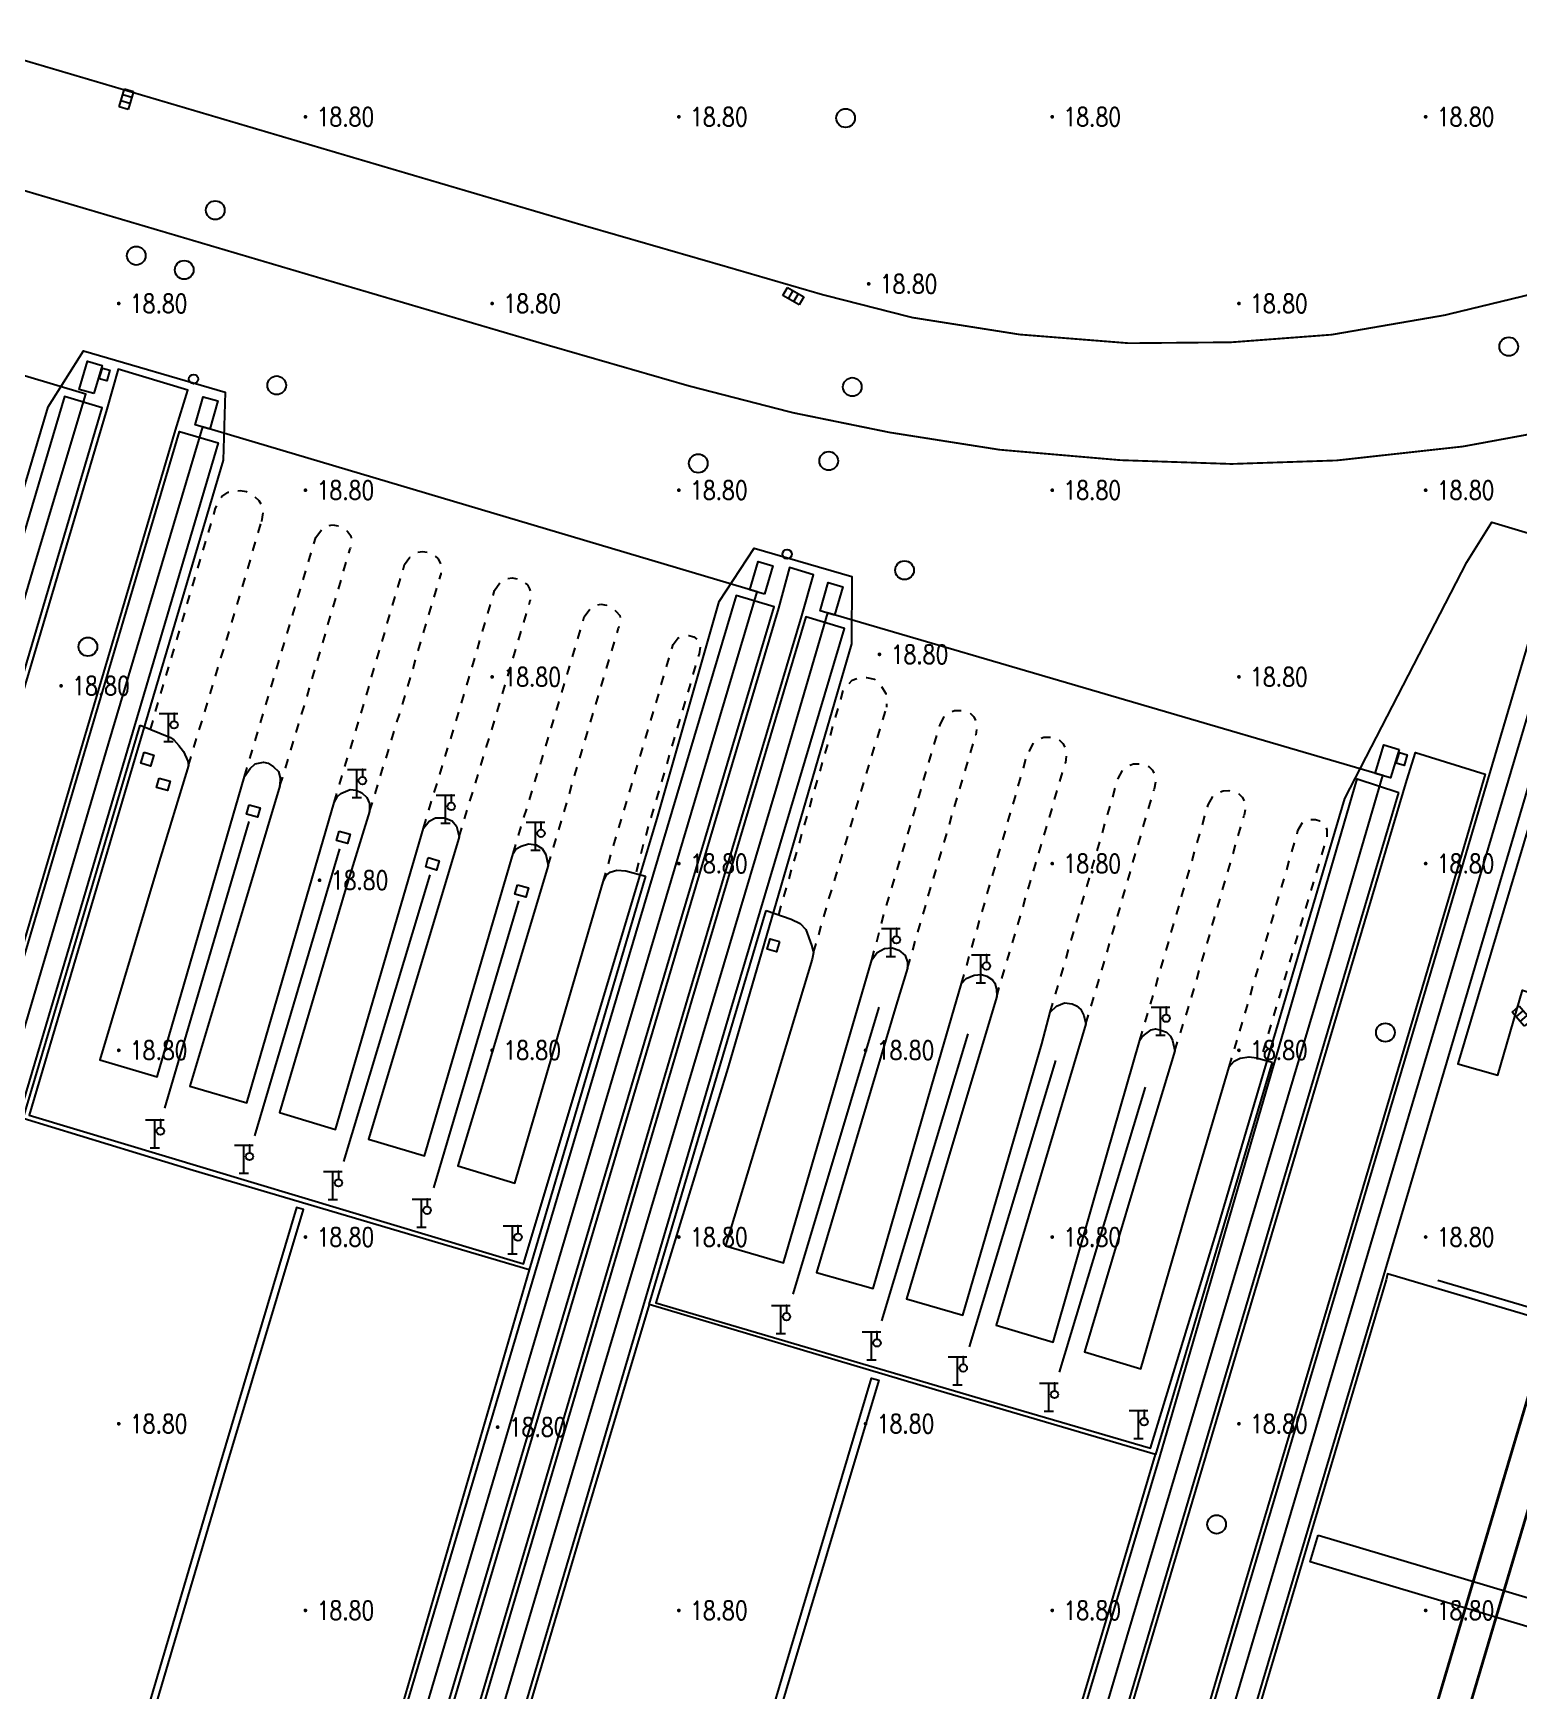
# Model space of a CAD drawing. Extents: x 404846 to 408477, y 3390929 to 3392894.
# Drawn here: x 406466.8 to 406546.3, y 3391940.1 to 3392028.9 of the extents above; entities that cross this region are included whole.
import ezdxf
from ezdxf.enums import TextEntityAlignment as Align

# ---------------------------------------------------------------- set-up
doc = ezdxf.new("R2010")
doc.units = 0
doc.header["$LTSCALE"] = 0.5
doc.header["$PDSIZE"] = 0.2
doc.linetypes.add('X1', pattern=[5, 4, -1])
doc.linetypes.add('X6', pattern=[2, 1, -1])
doc.layers.get('0').update_dxf_attribs({"linetype": 'CONTINUOUS'})
for name, color, linetype in [('3221', 6, 'CONTINUOUS'), ('DLSS', 4, 'CONTINUOUS'), ('DMTZ', 3, 'CONTINUOUS'), ('FZTZ', 7, 'CONTINUOUS'), ('GCD', 1, 'CONTINUOUS'), ('GXYZ', 2, 'CONTINUOUS'), ('JMD', 6, 'CONTINUOUS'), ('SXSS', 5, 'CONTINUOUS'), ('ZBTZ', 3, 'CONTINUOUS')]:
    doc.layers.add(name, color=color, linetype=linetype)
doc.styles.add('HZ', font='rs.shx', dxfattribs={"width": 0.8, "bigfont": 'hztxt.shx'})
doc.linetypes.add('10422', pattern='A,0.75,[150,AAA.SHX,S=0.5,R=0,X=0,Y=0.5],1.5,[177,AAA.SHX,S=1,R=0,X=0,Y=0.4],0.75', length=3)
doc.linetypes.add('1161', pattern='A,0,[149,AAA.SHX,S=0.15,R=0,X=0,Y=0],-1.6', length=1.6)
doc.linetypes.add('444', pattern='A,4.5,[145,AAA.SHX,S=1,R=0,X=0,Y=1],4.5,-0.5,[146,AAA.SHX,S=1,R=0,X=0,Y=0],-0.5', length=10)

# ---------------------------------------------------------------- blocks, each defined once
blk = doc.blocks.new('gc063')
for p, q in [((-1, 3), (1, 3)), ((0, 0), (0, 3)), ((0.6, 3), (0.6, 2.2)), ((-0.5, 0), (0.5, 0))]:
    blk.add_line(p, q)
blk.add_circle((0.6, 1.8), 0.4)
blk.add_point((0.6, 3))
blk.add_point((0.6, 3))
blk = doc.blocks.new('GC200')
at = {"linetype": 'Continuous', "const_width": 0.2, "flags": 128}
blk.add_lwpolyline([(-0.1, 0, 1), (0.1, 0, 1)], format="xyb", close=True, dxfattribs=at)
blk = doc.blocks.new('gc170')
at = {"linetype": 'Continuous'}
blk.add_circle((0, 0), 0.5, dxfattribs=at)
blk = doc.blocks.new('gc188')
blk.add_circle((0, 0), 1)
blk = doc.blocks.new('gc041')
for p, q in [((-1, 0.5), (1, 0.5)), ((-1, -0.5), (-1, 0.5)), ((-0.33, 0.5), (-0.33, -0.5)), ((0.33, 0.5), (0.33, -0.5)), ((1, 0.5), (1, -0.5)), ((1, -0.5), (-1, -0.5))]:
    blk.add_line(p, q)

msp = doc.modelspace()

# ---------------------------------------------------------------- linework, layer by layer
at = {"layer": '3221', "color": 6}
for points in [[(406448.421, 3391938.186, 18.769), (406459.185, 3391974.446, 18.769), (406466.823, 3392000.308, 18.734), (406469.598, 3392009.529, 18.743), (406439.892, 3392018.393, 18.743), (406437.115, 3392009.166, 18.734), (406429.461, 3391983.247, 18.769), (406418.703, 3391947.009, 18.769)], [(406467.948, 3391872.153, 18.794), (406472.891, 3391888.758, 18.592), (406479.048, 3391909.516, 18.592), (406484.657, 3391928.483, 18.663), (406493.475, 3391958.236, 18.743), (406500.508, 3391981.963, 18.743), (406505.554, 3391998.929, 18.743), (406475.84, 3392007.766, 18.743), (406470.79, 3391990.786, 18.743), (406463.753, 3391967.045, 18.743), (406454.933, 3391937.283, 18.663), (406449.324, 3391918.319, 18.592), (406443.175, 3391897.587, 18.592), (406438.237, 3391880.997, 18.794)], [(406532.963, 3391836.369, 18.608), (406538.123, 3391853.983, 18.87), (406554.178, 3391908.171, 18.87), (406563.857, 3391940.802, 18.798), (406578.547, 3391990.302, 18.841), (406548.828, 3391999.121, 18.841), (406534.138, 3391949.62, 18.798), (406524.456, 3391916.982, 18.87), (406508.397, 3391862.778, 18.87), (406503.222, 3391845.277, 18.984)], [(406499.355, 3391855.091, 18.933), (406511.723, 3391896.908, 18.649), (406525.355, 3391942.933, 18.639), (406536.293, 3391979.632, 18.734), (406539.063, 3391989.093, 18.763), (406509.312, 3391997.804, 18.763), (406506.563, 3391988.414, 18.734), (406495.639, 3391951.762, 18.639), (406481.998, 3391905.706, 18.649), (406469.628, 3391863.884, 18.933)]]:
    msp.add_polyline3d(points, dxfattribs=at)
at = {"layer": 'DLSS', "linetype": 'Continuous', "const_width": 0.1, "flags": 128}
for points, elevation in [([(406484.011, 3392022.168), (406451.368, 3392031.815), (406439.032, 3392035.491)], 18.583), ([(406482.119, 3392015.748), (406449.466, 3392025.407), (406437.123, 3392029.084)], 18.583), ([(406569.137, 3392020.175), (406550.257, 3392015.661), (406542.371, 3392013.753), (406536.322, 3392012.709), (406530.95, 3392012.303), (406525.453, 3392012.253), (406519.61, 3392012.719), (406513.857, 3392013.628), (406509.043, 3392014.856), (406503.671, 3392016.419), (406496.086, 3392018.609), (406484.011, 3392022.168)], 18.842), ([(406570.913, 3392012.889), (406551.5, 3392008.221), (406543.361, 3392006.722), (406536.591, 3392005.974), (406530.959, 3392005.785), (406525.007, 3392005.989), (406518.538, 3392006.547), (406512.658, 3392007.472), (406507.461, 3392008.531), (406501.908, 3392009.962), (406494.211, 3392012.184), (406482.119, 3392015.748)], 18.842)]:
    msp.add_lwpolyline(points, dxfattribs=dict(at, elevation=elevation))
at = {"layer": 'DLSS', "linetype": 'X6', "flags": 128}
for points, elevation in [([(406473.054, 3391991.57), (406476.544, 3392003.42), (406476.873, 3392004.044), (406477.218, 3392004.269), (406477.857, 3392004.365), (406478.207, 3392004.303), (406478.566, 3392004.118), (406478.855, 3392003.824), (406479.033, 3392003.517), (406479.084, 3392003.227), (406479.004, 3392002.695)], 18.841), ([(406475.093, 3391989.638), (406477.905, 3391998.906), (406479.004, 3392002.695)], 18.838), ([(406481.922, 3392001.85), (406482.238, 3392002.288), (406482.507, 3392002.477), (406482.808, 3392002.525), (406483.111, 3392002.473), (406483.375, 3392002.368), (406483.634, 3392002.143), (406483.783, 3392001.942), (406483.832, 3392001.651), (406483.754, 3392001.241)], 18.791), ([(406478.087, 3391989.045), (406480.793, 3391998.079), (406481.922, 3392001.85)], 18.838), ([(406479.994, 3391988.538), (406481.417, 3391993.227), (406483.754, 3392001.241)], 18.855), ([(406486.663, 3392000.393), (406486.953, 3392000.791), (406487.324, 3392001.054), (406487.625, 3392001.101), (406487.928, 3392001.05), (406488.191, 3392000.945), (406488.45, 3392000.72), (406488.565, 3392000.522), (406488.655, 3392000.281), (406488.603, 3391999.852)], 18.796), ([(406482.894, 3391987.658), (406484.321, 3391992.363), (406486.663, 3392000.393)], 18.855), ([(406484.795, 3391987.166), (406486.606, 3391993.074), (406488.603, 3391999.852)], 18.875), ([(406491.492, 3391999.001), (406491.773, 3391999.422), (406492.122, 3391999.638), (406492.424, 3391999.686), (406492.726, 3391999.635), (406492.99, 3391999.53), (406493.249, 3391999.305), (406493.363, 3391999.095), (406493.451, 3391998.848), (406493.398, 3391998.466)], 18.784), ([(406487.674, 3391986.284), (406489.49, 3391992.207), (406491.492, 3391999.001)], 18.875), ([(406489.586, 3391985.813), (406491.065, 3391990.646), (406493.398, 3391998.466)], 18.827), ([(406492.478, 3391984.928), (406493.96, 3391989.771), (406496.296, 3391997.602)], 18.827), ([(406496.296, 3391997.602), (406496.608, 3391998.025), (406496.879, 3391998.222), (406497.18, 3391998.27), (406497.483, 3391998.219), (406497.747, 3391998.113), (406498.006, 3391997.889), (406498.191, 3391997.676), (406498.241, 3391997.485), (406498.125, 3391996.996)], 18.791), ([(406494.361, 3391984.277), (406496.149, 3391990.337), (406498.125, 3391996.996)], 18.855), ([(406501.063, 3391996.124), (406501.318, 3391996.47), (406501.572, 3391996.563), (406501.89, 3391996.596), (406502.153, 3391996.523), (406502.425, 3391996.315), (406502.506, 3391996.054), (406502.439, 3391995.615), (406499.551, 3391985.775), (406499.048, 3391983.855)], 18.855), ([(406497.3, 3391983.41), (406499.087, 3391989.467), (406501.063, 3391996.124)], 18.855), ([(406506.708, 3391981.635), (406510.177, 3391993.688), (406510.642, 3391994.201), (406510.932, 3391994.3), (406511.41, 3391994.346), (406511.83, 3391994.256), (406512.128, 3391994.013), (406512.268, 3391993.774), (406512.436, 3391993.496), (406512.483, 3391992.756)], 18.771), ([(406508.574, 3391979.612), (406509.415, 3391982.546), (406512.483, 3391992.756)], 18.816), ([(406515.351, 3391991.817), (406515.572, 3391992.265), (406515.81, 3391992.462), (406516.125, 3391992.574), (406516.428, 3391992.584), (406516.754, 3391992.518), (406516.959, 3391992.433), (406517.156, 3391992.235), (406517.308, 3391991.926), (406517.34, 3391991.723), (406517.257, 3391991.271)], 18.794), ([(406511.698, 3391979.232), (406512.353, 3391981.683), (406515.351, 3391991.817)], 18.816), ([(406513.611, 3391978.787), (406514.297, 3391981.187), (406517.257, 3391991.271)], 18.816), ([(406516.502, 3391977.96), (406517.182, 3391980.336), (406520.066, 3391990.375)], 18.816), ([(406520.127, 3391990.389), (406520.348, 3391990.837), (406520.586, 3391991.035), (406520.902, 3391991.146), (406521.204, 3391991.156), (406521.531, 3391991.09), (406521.735, 3391991.006), (406521.933, 3391990.808), (406522.085, 3391990.498), (406522.116, 3391990.295), (406522.061, 3391989.77)], 18.794), ([(406518.382, 3391977.263), (406519.117, 3391979.765), (406522.061, 3391989.77)], 18.816), ([(406524.881, 3391988.93), (406525.147, 3391989.411), (406525.385, 3391989.608), (406525.701, 3391989.719), (406526.003, 3391989.729), (406526.329, 3391989.663), (406526.534, 3391989.579), (406526.731, 3391989.381), (406526.883, 3391989.071), (406526.915, 3391988.868), (406526.819, 3391988.37)], 18.794), ([(406521.253, 3391976.42), (406521.984, 3391978.907), (406524.881, 3391988.93)], 18.816), ([(406523.157, 3391975.793), (406523.922, 3391978.343), (406526.819, 3391988.37)], 18.816), ([(406529.712, 3391987.534), (406529.952, 3391987.969), (406530.19, 3391988.166), (406530.506, 3391988.278), (406530.808, 3391988.288), (406531.135, 3391988.222), (406531.339, 3391988.137), (406531.536, 3391987.939), (406531.689, 3391987.63), (406531.72, 3391987.427), (406531.639, 3391986.977)], 18.794), ([(406526.041, 3391974.929), (406526.81, 3391977.493), (406529.712, 3391987.534)], 18.816), ([(406527.919, 3391974.355), (406528.734, 3391976.926), (406531.639, 3391986.977)], 18.816), ([(406530.834, 3391973.493), (406531.61, 3391976.08), (406534.518, 3391986.145)], 18.816), ([(406534.518, 3391986.145), (406534.78, 3391986.609), (406535.066, 3391986.748), (406535.465, 3391986.747), (406535.693, 3391986.674), (406535.949, 3391986.456), (406536.072, 3391986.186), (406536.058, 3391985.813), (406532.526, 3391973.917)], 18.818)]:
    msp.add_lwpolyline(points, dxfattribs=dict(at, elevation=elevation))
at = {"layer": 'DMTZ', "linetype": '10422', "flags": 128}
for points, elevation in [([(406499.581, 3391983.71), (406493.343, 3391962.615), (406475.352, 3391967.949), (406466.247, 3391970.727), (406472.498, 3391991.792)], 19.201), ([(406472.498, 3391991.792), (406474.135, 3391991.138), (406474.304, 3391991.01), (406474.581, 3391990.713), (406474.828, 3391990.382), (406475.058, 3391989.858), (406475.093, 3391989.638), (406473.464, 3391984.313), (406470.351, 3391973.865), (406473.415, 3391972.961), (406474.868, 3391977.93), (406478.087, 3391989.045), (406478.39, 3391989.472), (406478.67, 3391989.716), (406479.106, 3391989.811), (406479.365, 3391989.758), (406479.653, 3391989.566), (406479.919, 3391989.308), (406480.003, 3391988.977), (406479.994, 3391988.538), (406478.012, 3391981.917), (406475.161, 3391972.457), (406478.221, 3391971.558), (406482.894, 3391987.658), (406483.071, 3391987.972), (406483.252, 3391988.132), (406483.748, 3391988.351), (406484.072, 3391988.313), (406484.386, 3391988.162), (406484.647, 3391987.925), (406484.788, 3391987.596), (406484.795, 3391987.166), (406483.525, 3391983.059), (406479.973, 3391971.042), (406482.965, 3391970.134), (406487.674, 3391986.284)], 19.195), ([(406487.674, 3391986.284), (406487.984, 3391986.649), (406488.328, 3391986.836), (406488.803, 3391986.84), (406489.209, 3391986.665), (406489.452, 3391986.387), (406489.586, 3391985.813), (406489.52, 3391985.555), (406484.73, 3391969.616), (406487.728, 3391968.726), (406492.478, 3391984.928), (406492.647, 3391985.176), (406492.915, 3391985.314), (406493.305, 3391985.44), (406493.708, 3391985.381), (406494.043, 3391985.193), (406494.24, 3391984.873), (406494.361, 3391984.277), (406490.708, 3391972.083), (406489.525, 3391968.184), (406492.582, 3391967.271), (406497.3, 3391983.41), (406497.476, 3391983.758), (406497.688, 3391983.922), (406498.045, 3391984.025), (406498.515, 3391984), (406499.581, 3391983.71)], 19.207), ([(406533.134, 3391973.748), (406526.883, 3391952.73), (406515.104, 3391956.201), (406499.773, 3391960.76), (406506.038, 3391981.866)], 19.11), ([(406506.038, 3391981.866), (406507.379, 3391981.403), (406507.852, 3391981.174), (406508.157, 3391980.85), (406508.47, 3391980.016), (406508.574, 3391979.612), (406508.501, 3391979.264), (406503.862, 3391963.899), (406506.959, 3391962.993), (406511.698, 3391979.232), (406511.988, 3391979.626), (406512.382, 3391979.841), (406512.787, 3391979.876), (406513.137, 3391979.738), (406513.485, 3391979.466), (406513.598, 3391979.094), (406513.611, 3391978.787), (406512.994, 3391976.789), (406508.729, 3391962.479), (406511.766, 3391961.614), (406514.887, 3391972.437), (406516.502, 3391977.96), (406516.753, 3391978.217), (406517.176, 3391978.4), (406517.57, 3391978.441), (406517.846, 3391978.353), (406518.163, 3391978.152), (406518.285, 3391977.973), (406518.379, 3391977.653), (406518.382, 3391977.263), (406515.937, 3391969.125), (406513.548, 3391961.071), (406516.565, 3391960.186), (406520.8, 3391974.721), (406521.253, 3391976.42), (406521.585, 3391976.752), (406522.022, 3391976.924), (406522.429, 3391976.871), (406522.654, 3391976.754), (406522.883, 3391976.568), (406523.057, 3391976.249), (406523.157, 3391975.793), (406518.36, 3391959.652), (406521.404, 3391958.751), (406524.283, 3391968.781), (406526.041, 3391974.929), (406526.154, 3391975.081), (406526.297, 3391975.203)], 19.1), ([(406526.297, 3391975.203), (406526.658, 3391975.474), (406526.887, 3391975.532), (406527.181, 3391975.465), (406527.477, 3391975.352), (406527.693, 3391975.134), (406527.794, 3391974.903), (406527.919, 3391974.355), (406526.056, 3391968.151), (406523.083, 3391958.238), (406526.097, 3391957.324), (406528.623, 3391965.995), (406530.834, 3391973.493), (406531.093, 3391973.799), (406531.422, 3391973.963), (406531.898, 3391974.025), (406532.295, 3391973.982), (406533.134, 3391973.748)], 19.092)]:
    msp.add_lwpolyline(points, dxfattribs=dict(at, elevation=elevation))
at = {"layer": 'FZTZ', "linetype": 'Continuous', "flags": 128}
for points, elevation in [([(406470.316, 3392010.348), (406470.492, 3392010.912), (406470.876, 3392010.81), (406470.723, 3392010.239), (406470.316, 3392010.348)], 19.901), ([(406472.721, 3391990.341), (406473.234, 3391990.179), (406473.052, 3391989.601), (406472.539, 3391989.763), (406472.721, 3391990.341)], 20.857), ([(406539.778, 3391989.756), (406539.951, 3391990.329), (406540.371, 3391990.201), (406540.198, 3391989.629), (406539.778, 3391989.756)], 20.107), ([(406506.742, 3391980.203), (406506.585, 3391979.649), (406506.096, 3391979.788), (406506.254, 3391980.342), (406506.742, 3391980.203)], 20.714), ([(406535.597, 3391948.407), (406553.844, 3391942.973), (406553.417, 3391941.54), (406535.17, 3391946.974), (406535.597, 3391948.407)], 27.715)]:
    msp.add_lwpolyline(points, close=True, dxfattribs=dict(at, elevation=elevation))
at = {"layer": 'JMD', "linetype": '444', "flags": 128}
for points, elevation in [([(406431.94, 3391981.102), (406457.133, 3391973.669), (406463.668, 3391995.759), (406467.574, 3392008.842), (406469.465, 3392011.845), (406477.061, 3392009.631), (406476.949, 3392005.993), (406466.565, 3391970.908), (406493.031, 3391962.946), (406500.206, 3391986.797), (406503.522, 3391998.426), (406505.399, 3392001.267), (406510.627, 3391999.761), (406510.611, 3391996.146), (406503.977, 3391973.425), (406500.117, 3391960.855), (406517.819, 3391955.645)], 20.53), ([(406517.819, 3391955.645), (406526.612, 3391953.072), (406530.198, 3391964.772), (406537.028, 3391987.866), (406543.57, 3392000.525), (406544.902, 3392002.676), (406551.096, 3392000.814), (406547.321, 3391987.833), (406543.075, 3391973.664), (406545.225, 3391973.041), (406546.553, 3391977.604), (406548.21, 3391977.071)], 20.546), ([(406542.01, 3391962.063), (406556.05, 3391957.935), (406566.223, 3391954.899), (406570.48, 3391968.907), (406576.529, 3391989.612), (406578.474, 3391992.716), (406586.588, 3391990.312), (406589.114, 3391989.338), (406592.036, 3391988.683), (406597.747, 3391987.022), (406600.449, 3391996.15)], 20.439), ([(406478.333, 3391986.639), (406473.808, 3391971.276)], 20.307), ([(406478.644, 3391969.796), (406483.209, 3391985.174)], 20.307), ([(406488.017, 3391983.787), (406483.4, 3391968.43)], 20.246), ([(406488.232, 3391967.017), (406492.786, 3391982.386)], 20.064), ([(406512.067, 3391976.699), (406507.472, 3391961.31)], 19.75), ([(406512.235, 3391959.882), (406516.861, 3391975.256)], 19.799), ([(406516.92, 3391958.5), (406521.558, 3391973.84)], 20.077), ([(406526.339, 3391972.402), (406521.726, 3391957.132)], 20.042)]:
    msp.add_lwpolyline(points, dxfattribs=dict(at, elevation=elevation))
at = {"layer": 'JMD', "linetype": 'Continuous', "elevation": 20.995, "flags": 128}
for points in [[(406473.53, 3391988.961), (406474.117, 3391988.796), (406473.977, 3391988.298), (406473.39, 3391988.463), (406473.53, 3391988.961)], [(406478.348, 3391987.523), (406478.936, 3391987.358), (406478.796, 3391986.86), (406478.208, 3391987.025), (406478.348, 3391987.523)], [(406483.17, 3391986.122), (406483.757, 3391985.957), (406483.617, 3391985.459), (406483.03, 3391985.624), (406483.17, 3391986.122)], [(406487.94, 3391984.7), (406488.527, 3391984.535), (406488.387, 3391984.037), (406487.8, 3391984.202), (406487.94, 3391984.7)], [(406492.71, 3391983.249), (406493.297, 3391983.084), (406493.157, 3391982.586), (406492.57, 3391982.751), (406492.71, 3391983.249)]]:
    msp.add_lwpolyline(points, close=True, dxfattribs=at)
at = {"layer": 'SXSS', "linetype": 'X1', "const_width": 0.15, "elevation": 18.779, "flags": 128}
msp.add_lwpolyline([(406552.744, 3391975.61), (406551.061, 3391969.921), (406547.143, 3391956.829), (406542.052, 3391939.691), (406536.398, 3391920.636), (406531.152, 3391902.951), (406519.679, 3391864.306), (406513.742, 3391844.369), (406506.349, 3391819.235), (406508.024, 3391818.748), (406515.393, 3391843.88), (406521.33, 3391863.815), (406532.803, 3391902.461), (406538.049, 3391920.146), (406543.702, 3391939.201), (406548.793, 3391956.338), (406552.711, 3391969.429), (406554.399, 3391975.121)], dxfattribs=at)
at = {"layer": 'SXSS', "linetype": 'Continuous', "flags": 128}
for points, elevation in [([(406453.361, 3391871.729), (406459.04, 3391891.004), (406470.563, 3391929.86), (406477.137, 3391952.087), (406481.246, 3391965.859), (406480.888, 3391965.966), (406476.779, 3391952.193), (406470.204, 3391929.966), (406458.681, 3391891.11), (406453.003, 3391871.834)], 18.829), ([(406504.164, 3391931.558), (406507.011, 3391941.204), (406511.676, 3391956.827), (406512.062, 3391956.711), (406507.396, 3391941.089), (406504.514, 3391931.453)], 18.586)]:
    msp.add_lwpolyline(points, dxfattribs=dict(at, elevation=elevation))
at = {"layer": 'ZBTZ', "linetype": '1161', "flags": 128}
for points, elevation in [([(406436.719, 3391880.375), (406444.804, 3391907.564), (406453.497, 3391937.081), (406460.02, 3391959.124), (406466.43, 3391980.674), (406474.398, 3392007.596), (406475.06, 3392009.744), (406471.331, 3392010.867), (406470.713, 3392008.727), (406464.162, 3391986.689), (406456.557, 3391961.102), (406447.406, 3391930.255), (406437.295, 3391896.188), (406432.921, 3391881.36)], 18.788), ([(406432.688, 3391881.429), (406437.061, 3391896.257), (406447.172, 3391930.324), (406456.324, 3391961.171), (406463.929, 3391986.758), (406470.48, 3392008.796), (406468.457, 3392009.397), (406461.906, 3391987.359), (406454.301, 3391961.772), (406445.149, 3391930.924), (406435.038, 3391896.855), (406430.664, 3391882.026)], 18.744), ([(406436.943, 3391880.308), (406445.027, 3391907.498), (406453.72, 3391937.015), (406460.243, 3391959.058), (406466.653, 3391980.608), (406474.621, 3392007.53), (406476.684, 3392006.92), (406468.715, 3391979.996), (406462.306, 3391958.446), (406455.783, 3391936.406), (406447.09, 3391906.888), (406439.005, 3391879.695)], 18.842), ([(406471.331, 3391874.26), (406478.559, 3391898.431), (406484.806, 3391919.594), (406493.549, 3391949.09), (406501.822, 3391977.094), (406507.94, 3391997.653), (406508.576, 3391999.852), (406507.288, 3392000.242), (406506.703, 3391998.063), (406501.502, 3391980.618), (406488.437, 3391936.614), (406476.675, 3391897.022), (406469.415, 3391872.533)], 18.708), ([(406469.176, 3391872.604), (406476.435, 3391897.093), (406488.197, 3391936.685), (406501.262, 3391980.69), (406506.464, 3391998.134), (406504.431, 3391998.74), (406499.229, 3391981.295), (406486.163, 3391937.289), (406474.402, 3391897.697), (406467.142, 3391873.207)], 18.708), ([(406505.922, 3391850.318), (406508.341, 3391858.584), (406514.923, 3391880.725), (406521.478, 3391902.908), (406526.885, 3391921.155), (406532.618, 3391940.525), (406539.056, 3391962.139), (406545.493, 3391983.86), (406549.783, 3391998.363), (406547.673, 3391998.988), (406543.383, 3391984.485), (406536.946, 3391962.765), (406530.508, 3391941.151), (406524.775, 3391921.78), (406519.368, 3391903.532), (406512.813, 3391881.351), (406506.23, 3391859.206), (406503.809, 3391850.936)], 18.802), ([(406473.62, 3391873.576), (406480.848, 3391897.751), (406487.096, 3391918.917), (406495.84, 3391948.413), (406504.112, 3391976.415), (406510.229, 3391996.972), (406508.153, 3391997.59), (406502.035, 3391977.03), (406493.762, 3391949.027), (406485.019, 3391919.531), (406478.772, 3391898.367), (406471.544, 3391874.197)], 18.682), ([(406500.148, 3391853.14), (406503.177, 3391863.486), (406511.927, 3391893.043), (406523.582, 3391932.412), (406529.403, 3391952.009), (406540.353, 3391988.848), (406540.808, 3391990.333), (406544.548, 3391989.163), (406543.182, 3391984.544), (406536.745, 3391962.825), (406530.307, 3391941.211), (406524.574, 3391921.839), (406519.167, 3391903.591), (406512.612, 3391881.41), (406506.03, 3391859.266), (406503.609, 3391850.995)], 18.788), ([(406497.884, 3391853.814), (406500.903, 3391864.129), (406509.656, 3391893.682), (406521.277, 3391933.075), (406527.122, 3391952.604), (406537.693, 3391988.926), (406539.928, 3391988.183)], 18.767), ([(406499.939, 3391853.201), (406502.968, 3391863.548), (406511.719, 3391893.105), (406523.373, 3391932.474), (406529.194, 3391952.071), (406539.928, 3391988.183)], 18.772), ([(406493.343, 3391962.615), (406485.963, 3391937.349), (406474.201, 3391897.756), (406466.941, 3391873.266)], 18.703), ([(406553.876, 3391958.095), (406539.321, 3391962.401), (406539.247, 3391962.082), (406532.809, 3391940.468), (406527.076, 3391921.098), (406521.669, 3391902.851), (406515.114, 3391880.669), (406508.533, 3391858.527), (406506.113, 3391850.262)], 18.791), ([(406499.773, 3391960.76), (406496.058, 3391948.348), (406487.314, 3391918.852), (406481.067, 3391897.686), (406473.838, 3391873.511)], 18.625), ([(406497.642, 3391853.886), (406500.693, 3391864.191), (406509.446, 3391893.744), (406521.066, 3391933.138), (406526.883, 3391952.73)], 18.779)]:
    msp.add_lwpolyline(points, dxfattribs=dict(at, elevation=elevation))
for points, elevation in [([(406470.031, 3392009.552), (406469.247, 3392009.78), (406469.686, 3392011.289), (406470.47, 3392011.061), (406470.031, 3392009.552)], 18.707), ([(406476.232, 3392007.653), (406475.448, 3392007.88), (406475.887, 3392009.389), (406476.67, 3392009.162), (406476.232, 3392007.653)], 18.707), ([(406505.946, 3391998.815), (406505.162, 3391999.043), (406505.6, 3392000.552), (406506.384, 3392000.325), (406505.946, 3391998.815)], 18.707), ([(406509.704, 3391997.69), (406508.92, 3391997.918), (406509.358, 3391999.427), (406510.142, 3391999.199), (406509.704, 3391997.69)], 18.707), ([(406539.934, 3391990.499), (406539.479, 3391988.976), (406538.646, 3391989.21), (406539.121, 3391990.744), (406539.934, 3391990.499)], 18.868)]:
    msp.add_lwpolyline(points, close=True, dxfattribs=dict(at, elevation=elevation))

# ---------------------------------------------------------------- block references
at = {"layer": 'DLSS', "linetype": 'Continuous', "xscale": 0.5, "yscale": 0.5}
for p in [(406474.024, 3391990.911, 19.137), (406484.108, 3391987.923, 19.064), (406488.867, 3391986.544, 19.037), (406493.674, 3391985.102, 19.01), (406512.711, 3391979.399, 19.119), (406517.532, 3391977.996, 19.119), (406527.161, 3391975.196, 19.094), (406473.289, 3391969.152, 19.337), (406478.061, 3391967.794, 19.273), (406482.831, 3391966.381, 19.209), (406487.572, 3391964.912, 19.185), (406492.441, 3391963.474, 19.071), (406506.826, 3391959.214, 18.869), (406511.671, 3391957.807, 18.873), (406516.291, 3391956.463, 19.309), (406521.181, 3391955.045, 19.286), (406525.974, 3391953.585, 19.286)]:
    msp.add_blockref('gc063', p, dxfattribs=at)
at = {"layer": 'GCD', "linetype": 'Continuous'}
ref = msp.add_blockref('GC200', (406481.358, 3392024.379, 18.8), dxfattribs=dict(at, xscale=0.5, yscale=0.5, zscale=0.5))
ref.add_attrib('height', '18.80', dxfattribs={"linetype": 'Continuous', "height": 1, "style": 'HZ', "width": 0.8}).set_placement((406481.958, 3392024.379, 18.8), align=Align.MIDDLE_LEFT)
ref = msp.add_blockref('GC200', (406501.358, 3392024.379, 18.8), dxfattribs=dict(at, xscale=0.5, yscale=0.5, zscale=0.5))
ref.add_attrib('height', '18.80', dxfattribs={"linetype": 'Continuous', "height": 1, "style": 'HZ', "width": 0.8}).set_placement((406501.958, 3392024.379, 18.8), align=Align.MIDDLE_LEFT)
ref = msp.add_blockref('GC200', (406521.358, 3392024.379, 18.8), dxfattribs=dict(at, xscale=0.5, yscale=0.5, zscale=0.5))
ref.add_attrib('height', '18.80', dxfattribs={"linetype": 'Continuous', "height": 1, "style": 'HZ', "width": 0.8}).set_placement((406521.958, 3392024.379, 18.8), align=Align.MIDDLE_LEFT)
ref = msp.add_blockref('GC200', (406541.358, 3392024.379, 18.8), dxfattribs=dict(at, xscale=0.5, yscale=0.5, zscale=0.5))
ref.add_attrib('height', '18.80', dxfattribs={"linetype": 'Continuous', "height": 1, "style": 'HZ', "width": 0.8}).set_placement((406541.958, 3392024.379, 18.8), align=Align.MIDDLE_LEFT)
ref = msp.add_blockref('GC200', (406511.526, 3392015.429, 18.8), dxfattribs=dict(at, xscale=0.5, yscale=0.5, zscale=0.5))
ref.add_attrib('height', '18.80', dxfattribs={"linetype": 'Continuous', "height": 1, "style": 'HZ', "width": 0.8}).set_placement((406512.126, 3392015.429, 18.8), align=Align.MIDDLE_LEFT)
ref = msp.add_blockref('GC200', (406471.358, 3392014.379, 18.8), dxfattribs=dict(at, xscale=0.5, yscale=0.5, zscale=0.5))
ref.add_attrib('height', '18.80', dxfattribs={"linetype": 'Continuous', "height": 1, "style": 'HZ', "width": 0.8}).set_placement((406471.958, 3392014.379, 18.8), align=Align.MIDDLE_LEFT)
ref = msp.add_blockref('GC200', (406491.358, 3392014.379, 18.8), dxfattribs=dict(at, xscale=0.5, yscale=0.5, zscale=0.5))
ref.add_attrib('height', '18.80', dxfattribs={"linetype": 'Continuous', "height": 1, "style": 'HZ', "width": 0.8}).set_placement((406491.958, 3392014.379, 18.8), align=Align.MIDDLE_LEFT)
ref = msp.add_blockref('GC200', (406531.358, 3392014.379, 18.8), dxfattribs=dict(at, xscale=0.5, yscale=0.5, zscale=0.5))
ref.add_attrib('height', '18.80', dxfattribs={"linetype": 'Continuous', "height": 1, "style": 'HZ', "width": 0.8}).set_placement((406531.958, 3392014.379, 18.8), align=Align.MIDDLE_LEFT)
ref = msp.add_blockref('GC200', (406481.358, 3392004.379, 18.8), dxfattribs=dict(at, xscale=0.5, yscale=0.5, zscale=0.5))
ref.add_attrib('height', '18.80', dxfattribs={"linetype": 'Continuous', "height": 1, "style": 'HZ', "width": 0.8}).set_placement((406481.958, 3392004.379, 18.8), align=Align.MIDDLE_LEFT)
ref = msp.add_blockref('GC200', (406501.358, 3392004.379, 18.8), dxfattribs=dict(at, xscale=0.5, yscale=0.5, zscale=0.5))
ref.add_attrib('height', '18.80', dxfattribs={"linetype": 'Continuous', "height": 1, "style": 'HZ', "width": 0.8}).set_placement((406501.958, 3392004.379, 18.8), align=Align.MIDDLE_LEFT)
ref = msp.add_blockref('GC200', (406521.358, 3392004.379, 18.8), dxfattribs=dict(at, xscale=0.5, yscale=0.5, zscale=0.5))
ref.add_attrib('height', '18.80', dxfattribs={"linetype": 'Continuous', "height": 1, "style": 'HZ', "width": 0.8}).set_placement((406521.958, 3392004.379, 18.8), align=Align.MIDDLE_LEFT)
ref = msp.add_blockref('GC200', (406541.358, 3392004.379, 18.8), dxfattribs=dict(at, xscale=0.5, yscale=0.5, zscale=0.5))
ref.add_attrib('height', '18.80', dxfattribs={"linetype": 'Continuous', "height": 1, "style": 'HZ', "width": 0.8}).set_placement((406541.958, 3392004.379, 18.8), align=Align.MIDDLE_LEFT)
ref = msp.add_blockref('GC200', (406512.104, 3391995.587, 18.8), dxfattribs=dict(at, xscale=0.5, yscale=0.5, zscale=0.5))
ref.add_attrib('height', '18.80', dxfattribs={"linetype": 'Continuous', "height": 1, "style": 'HZ', "width": 0.8}).set_placement((406512.704, 3391995.587, 18.8), align=Align.MIDDLE_LEFT)
ref = msp.add_blockref('GC200', (406491.358, 3391994.379, 18.8), dxfattribs=dict(at, xscale=0.5, yscale=0.5, zscale=0.5))
ref.add_attrib('height', '18.80', dxfattribs={"linetype": 'Continuous', "height": 1, "style": 'HZ', "width": 0.8}).set_placement((406491.958, 3391994.379, 18.8), align=Align.MIDDLE_LEFT)
ref = msp.add_blockref('GC200', (406531.358, 3391994.379, 18.8), dxfattribs=dict(at, xscale=0.5, yscale=0.5, zscale=0.5))
ref.add_attrib('height', '18.80', dxfattribs={"linetype": 'Continuous', "height": 1, "style": 'HZ', "width": 0.8}).set_placement((406531.958, 3391994.379, 18.8), align=Align.MIDDLE_LEFT)
ref = msp.add_blockref('GC200', (406468.271, 3391993.902, 18.8), dxfattribs=dict(at, xscale=0.5, yscale=0.5, zscale=0.5))
ref.add_attrib('height', '18.80', dxfattribs={"linetype": 'Continuous', "height": 1, "style": 'HZ', "width": 0.8}).set_placement((406468.871, 3391993.902, 18.8), align=Align.MIDDLE_LEFT)
ref = msp.add_blockref('GC200', (406501.358, 3391984.379, 18.8), dxfattribs=dict(at, xscale=0.5, yscale=0.5, zscale=0.5))
ref.add_attrib('height', '18.80', dxfattribs={"linetype": 'Continuous', "height": 1, "style": 'HZ', "width": 0.8}).set_placement((406501.958, 3391984.379, 18.8), align=Align.MIDDLE_LEFT)
ref = msp.add_blockref('GC200', (406521.358, 3391984.379, 18.8), dxfattribs=dict(at, xscale=0.5, yscale=0.5, zscale=0.5))
ref.add_attrib('height', '18.80', dxfattribs={"linetype": 'Continuous', "height": 1, "style": 'HZ', "width": 0.8}).set_placement((406521.958, 3391984.379, 18.8), align=Align.MIDDLE_LEFT)
ref = msp.add_blockref('GC200', (406541.358, 3391984.379, 18.8), dxfattribs=dict(at, xscale=0.5, yscale=0.5, zscale=0.5))
ref.add_attrib('height', '18.80', dxfattribs={"linetype": 'Continuous', "height": 1, "style": 'HZ', "width": 0.8}).set_placement((406541.958, 3391984.379, 18.8), align=Align.MIDDLE_LEFT)
ref = msp.add_blockref('GC200', (406482.114, 3391983.488, 18.8), dxfattribs=dict(at, xscale=0.5, yscale=0.5, zscale=0.5))
ref.add_attrib('height', '18.80', dxfattribs={"linetype": 'Continuous', "height": 1, "style": 'HZ', "width": 0.8}).set_placement((406482.714, 3391983.488, 18.8), align=Align.MIDDLE_LEFT)
ref = msp.add_blockref('GC200', (406471.358, 3391974.379, 18.8), dxfattribs=dict(at, xscale=0.5, yscale=0.5, zscale=0.5))
ref.add_attrib('height', '18.80', dxfattribs={"linetype": 'Continuous', "height": 1, "style": 'HZ', "width": 0.8}).set_placement((406471.958, 3391974.379, 18.8), align=Align.MIDDLE_LEFT)
ref = msp.add_blockref('GC200', (406491.358, 3391974.379, 18.8), dxfattribs=dict(at, xscale=0.5, yscale=0.5, zscale=0.5))
ref.add_attrib('height', '18.80', dxfattribs={"linetype": 'Continuous', "height": 1, "style": 'HZ', "width": 0.8}).set_placement((406491.958, 3391974.379, 18.8), align=Align.MIDDLE_LEFT)
ref = msp.add_blockref('GC200', (406511.358, 3391974.379, 18.8), dxfattribs=dict(at, xscale=0.5, yscale=0.5, zscale=0.5))
ref.add_attrib('height', '18.80', dxfattribs={"linetype": 'Continuous', "height": 1, "style": 'HZ', "width": 0.8}).set_placement((406511.958, 3391974.379, 18.8), align=Align.MIDDLE_LEFT)
ref = msp.add_blockref('GC200', (406531.358, 3391974.379, 18.8), dxfattribs=dict(at, xscale=0.5, yscale=0.5, zscale=0.5))
ref.add_attrib('height', '18.80', dxfattribs={"linetype": 'Continuous', "height": 1, "style": 'HZ', "width": 0.8}).set_placement((406531.958, 3391974.379, 18.8), align=Align.MIDDLE_LEFT)
ref = msp.add_blockref('GC200', (406481.358, 3391964.379, 18.8), dxfattribs=dict(at, xscale=0.5, yscale=0.5, zscale=0.5))
ref.add_attrib('height', '18.80', dxfattribs={"linetype": 'Continuous', "height": 1, "style": 'HZ', "width": 0.8}).set_placement((406481.958, 3391964.379, 18.8), align=Align.MIDDLE_LEFT)
ref = msp.add_blockref('GC200', (406501.358, 3391964.379, 18.8), dxfattribs=dict(at, xscale=0.5, yscale=0.5, zscale=0.5))
ref.add_attrib('height', '18.80', dxfattribs={"linetype": 'Continuous', "height": 1, "style": 'HZ', "width": 0.8}).set_placement((406501.958, 3391964.379, 18.8), align=Align.MIDDLE_LEFT)
ref = msp.add_blockref('GC200', (406521.358, 3391964.379, 18.8), dxfattribs=dict(at, xscale=0.5, yscale=0.5, zscale=0.5))
ref.add_attrib('height', '18.80', dxfattribs={"linetype": 'Continuous', "height": 1, "style": 'HZ', "width": 0.8}).set_placement((406521.958, 3391964.379, 18.8), align=Align.MIDDLE_LEFT)
ref = msp.add_blockref('GC200', (406541.358, 3391964.379, 18.8), dxfattribs=dict(at, xscale=0.5, yscale=0.5, zscale=0.5))
ref.add_attrib('height', '18.80', dxfattribs={"linetype": 'Continuous', "height": 1, "style": 'HZ', "width": 0.8}).set_placement((406541.958, 3391964.379, 18.8), align=Align.MIDDLE_LEFT)
ref = msp.add_blockref('GC200', (406471.358, 3391954.379, 18.8), dxfattribs=dict(at, xscale=0.5, yscale=0.5, zscale=0.5))
ref.add_attrib('height', '18.80', dxfattribs={"linetype": 'Continuous', "height": 1, "style": 'HZ', "width": 0.8}).set_placement((406471.958, 3391954.379, 18.8), align=Align.MIDDLE_LEFT)
ref = msp.add_blockref('GC200', (406511.358, 3391954.379, 18.8), dxfattribs=dict(at, xscale=0.5, yscale=0.5, zscale=0.5))
ref.add_attrib('height', '18.80', dxfattribs={"linetype": 'Continuous', "height": 1, "style": 'HZ', "width": 0.8}).set_placement((406511.958, 3391954.379, 18.8), align=Align.MIDDLE_LEFT)
ref = msp.add_blockref('GC200', (406531.358, 3391954.379, 18.8), dxfattribs=dict(at, xscale=0.5, yscale=0.5, zscale=0.5))
ref.add_attrib('height', '18.80', dxfattribs={"linetype": 'Continuous', "height": 1, "style": 'HZ', "width": 0.8}).set_placement((406531.958, 3391954.379, 18.8), align=Align.MIDDLE_LEFT)
ref = msp.add_blockref('GC200', (406491.653, 3391954.198, 18.8), dxfattribs=dict(at, xscale=0.5, yscale=0.5, zscale=0.5))
ref.add_attrib('height', '18.80', dxfattribs={"linetype": 'Continuous', "height": 1, "style": 'HZ', "width": 0.8}).set_placement((406492.253, 3391954.198, 18.8), align=Align.MIDDLE_LEFT)
ref = msp.add_blockref('GC200', (406481.358, 3391944.379, 18.8), dxfattribs=dict(at, xscale=0.5, yscale=0.5, zscale=0.5))
ref.add_attrib('height', '18.80', dxfattribs={"linetype": 'Continuous', "height": 1, "style": 'HZ', "width": 0.8}).set_placement((406481.958, 3391944.379, 18.8), align=Align.MIDDLE_LEFT)
ref = msp.add_blockref('GC200', (406501.358, 3391944.379, 18.8), dxfattribs=dict(at, xscale=0.5, yscale=0.5, zscale=0.5))
ref.add_attrib('height', '18.80', dxfattribs={"linetype": 'Continuous', "height": 1, "style": 'HZ', "width": 0.8}).set_placement((406501.958, 3391944.379, 18.8), align=Align.MIDDLE_LEFT)
ref = msp.add_blockref('GC200', (406521.358, 3391944.379, 18.8), dxfattribs=dict(at, xscale=0.5, yscale=0.5, zscale=0.5))
ref.add_attrib('height', '18.80', dxfattribs={"linetype": 'Continuous', "height": 1, "style": 'HZ', "width": 0.8}).set_placement((406521.958, 3391944.379, 18.8), align=Align.MIDDLE_LEFT)
ref = msp.add_blockref('GC200', (406541.358, 3391944.379, 18.8), dxfattribs=dict(at, xscale=0.5, yscale=0.5, zscale=0.5))
ref.add_attrib('height', '18.80', dxfattribs={"linetype": 'Continuous', "height": 1, "style": 'HZ', "width": 0.8}).set_placement((406541.958, 3391944.379, 18.8), align=Align.MIDDLE_LEFT)
at = {"layer": 'GXYZ', "linetype": 'Continuous', "xscale": 0.5, "yscale": 0.5}
for p, rotation in [((406471.767, 3392025.322, 18.572), 252.7886017644477), ((406507.488, 3392014.769, 18.448), 329.8155527922736), ((406546.501, 3391976.212, 18.768), 131.1031721216)]:
    msp.add_blockref('gc041', p, dxfattribs=dict(at, rotation=rotation))
for name, p in [('gc188', (406510.291, 3392024.311, 19.017)), ('gc188', (406476.53, 3392019.376, 18.692)), ('gc188', (406472.299, 3392016.941, 18.692)), ('gc188', (406474.865, 3392016.178, 18.692)), ('gc188', (406545.807, 3392012.071, 18.914)), ('gc170', (406475.369, 3392010.334, 18.788)), ('gc188', (406479.819, 3392009.998, 18.825)), ('gc188', (406510.65, 3392009.909, 18.777)), ('gc188', (406509.383, 3392005.947, 18.777)), ('gc188', (406502.399, 3392005.813, 18.814)), ('gc170', (406507.158, 3392000.954, 18.915)), ('gc188', (406513.446, 3392000.093, 18.886)), ('gc188', (406469.707, 3391995.994, 18.799)), ('gc188', (406539.199, 3391975.333, 18.78)), ('gc188', (406530.162, 3391948.989, 18.78))]:
    msp.add_blockref(name, p, dxfattribs=at)

doc.saveas('drawing.dxf')
